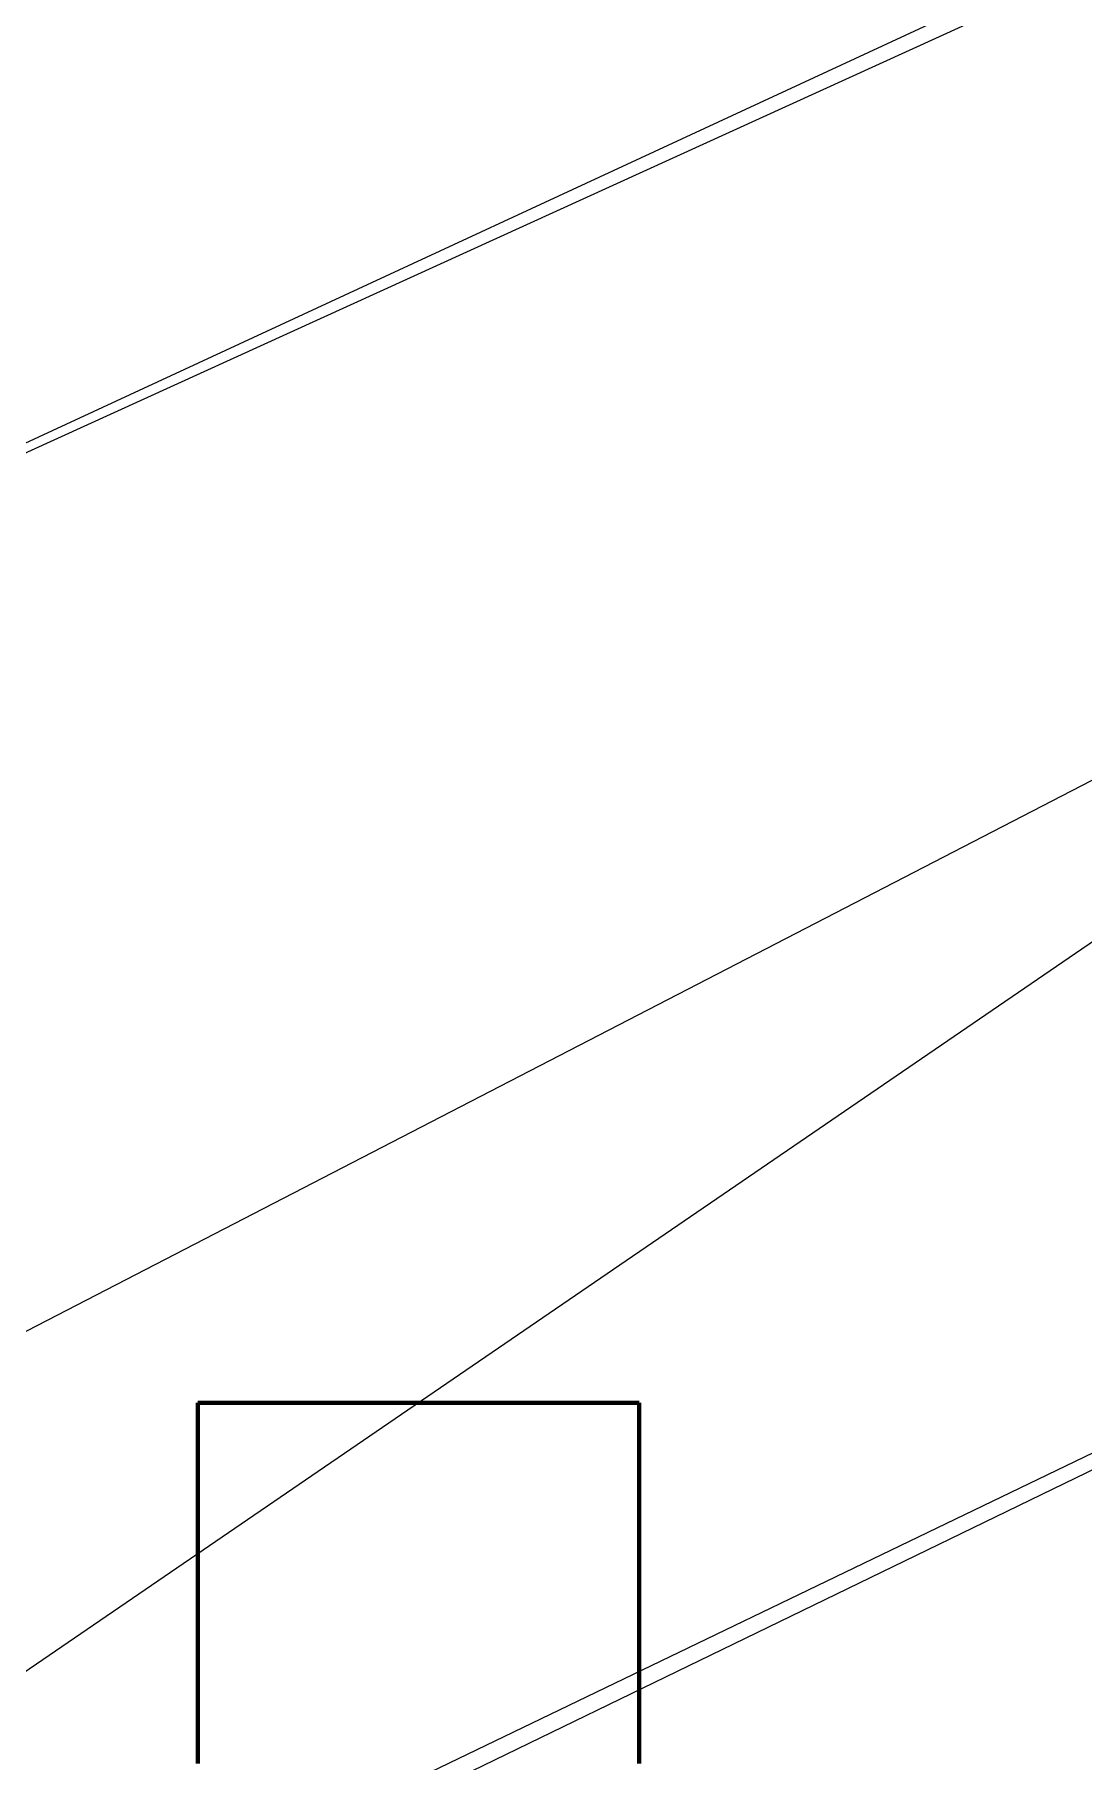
# Model space of a CAD drawing. Header units: millimetres. Extents: x 0 to 2382, y 0 to 420.
# Drawn here: x 179.38 to 193.64, y 243.63 to 267.09 of the extents above; entities that cross this region are included whole.
import ezdxf

# ---------------------------------------------------------------- set-up
doc = ezdxf.new("R2010")
doc.units = ezdxf.units.MM
doc.linetypes.add('IRAM-E-TRAZOS', pattern=[5, 4, -1])
for name, color, linetype, lineweight in [('01-VISIBLE', 7, 'CONTINUOUS', 70), ('02-OCULTA', 4, 'IRAM-E-TRAZOS', 35), ('08-FINA', 5, 'CONTINUOUS', 18)]:
    doc.layers.add(name, color=color, linetype=linetype, lineweight=lineweight)

msp = doc.modelspace()

# ---------------------------------------------------------------- linework, layer by layer
at = {"layer": '01-VISIBLE'}
msp.add_line((181.6, 248.5), (187.6, 248.5), dxfattribs=at)
for points in [[(181.6, 248.5), (181.6, 248.412), (181.6, 248.325), (181.6, 248.237), (181.6, 248.15), (181.6, 248.062), (181.6, 247.975), (181.6, 247.887), (181.6, 247.8), (181.6, 247.712), (181.6, 247.625), (181.6, 247.537), (181.6, 247.45), (181.6, 247.362), (181.6, 247.275), (181.6, 247.187), (181.6, 247.1), (181.6, 247.012), (181.6, 246.925), (181.6, 246.837), (181.6, 246.75), (181.6, 246.662), (181.6, 246.575), (181.6, 246.487), (181.6, 246.4), (181.6, 246.312), (181.6, 246.225), (181.6, 246.137), (181.6, 246.05), (181.6, 245.962), (181.6, 245.875), (181.6, 245.787), (181.6, 245.7), (181.6, 245.612), (181.6, 245.525), (181.6, 245.437), (181.6, 245.35), (181.6, 245.262), (181.6, 245.175), (181.6, 245.087), (181.6, 245), (181.6, 244.912), (181.6, 244.825), (181.6, 244.737), (181.6, 244.65), (181.6, 244.562), (181.6, 244.475), (181.6, 244.387), (181.6, 244.3), (181.6, 244.212), (181.6, 244.125), (181.6, 244.037), (181.6, 243.95), (181.6, 243.862), (181.6, 243.775), (181.6, 243.687), (181.6, 243.6)], [(187.6, 248.5), (187.6, 248.412), (187.6, 248.325), (187.6, 248.237), (187.6, 248.15), (187.6, 248.062), (187.6, 247.975), (187.6, 247.887), (187.6, 247.8), (187.6, 247.712), (187.6, 247.625), (187.6, 247.537), (187.6, 247.45), (187.6, 247.362), (187.6, 247.275), (187.6, 247.187), (187.6, 247.1), (187.6, 247.012), (187.6, 246.925), (187.6, 246.837), (187.6, 246.75), (187.6, 246.662), (187.6, 246.575), (187.6, 246.487), (187.6, 246.4), (187.6, 246.312), (187.6, 246.225), (187.6, 246.137), (187.6, 246.05), (187.6, 245.962), (187.6, 245.875), (187.6, 245.787), (187.6, 245.7), (187.6, 245.612), (187.6, 245.525), (187.6, 245.437), (187.6, 245.35), (187.6, 245.262), (187.6, 245.175), (187.6, 245.087), (187.6, 245), (187.6, 244.912), (187.6, 244.825), (187.6, 244.737), (187.6, 244.65), (187.6, 244.562), (187.6, 244.475), (187.6, 244.387), (187.6, 244.3), (187.6, 244.212), (187.6, 244.125), (187.6, 244.037), (187.6, 243.95), (187.6, 243.862), (187.6, 243.775), (187.6, 243.687), (187.6, 243.6)]]:
    msp.add_lwpolyline(points, dxfattribs=at)
at = {"layer": '02-OCULTA'}
for points in [[(181.6, 243.6), (181.6, 243.687), (181.6, 243.775), (181.6, 243.862), (181.6, 243.95), (181.6, 244.037), (181.6, 244.125), (181.6, 244.212), (181.6, 244.3), (181.6, 244.387), (181.6, 244.475), (181.6, 244.562), (181.6, 244.65), (181.6, 244.737), (181.6, 244.825), (181.6, 244.912), (181.6, 245), (181.6, 245.087), (181.6, 245.175), (181.6, 245.262), (181.6, 245.35), (181.6, 245.437), (181.6, 245.525), (181.6, 245.612), (181.6, 245.7), (181.6, 245.787), (181.6, 245.875), (181.6, 245.962), (181.6, 246.05), (181.6, 246.137), (181.6, 246.225), (181.6, 246.312), (181.6, 246.4), (181.6, 246.487), (181.6, 246.575), (181.6, 246.662), (181.6, 246.75), (181.6, 246.837), (181.6, 246.925), (181.6, 247.012), (181.6, 247.1), (181.6, 247.187), (181.6, 247.275), (181.6, 247.362), (181.6, 247.45), (181.6, 247.537), (181.6, 247.625), (181.6, 247.712), (181.6, 247.8), (181.6, 247.887), (181.6, 247.975), (181.6, 248.062), (181.6, 248.15), (181.6, 248.237), (181.6, 248.325), (181.6, 248.412), (181.6, 248.5)], [(187.6, 243.6), (187.6, 243.687), (187.6, 243.775), (187.6, 243.862), (187.6, 243.95), (187.6, 244.037), (187.6, 244.125), (187.6, 244.212), (187.6, 244.3), (187.6, 244.387), (187.6, 244.475), (187.6, 244.562), (187.6, 244.65), (187.6, 244.737), (187.6, 244.825), (187.6, 244.912), (187.6, 245), (187.6, 245.087), (187.6, 245.175), (187.6, 245.262), (187.6, 245.35), (187.6, 245.437), (187.6, 245.525), (187.6, 245.612), (187.6, 245.7), (187.6, 245.787), (187.6, 245.875), (187.6, 245.962), (187.6, 246.05), (187.6, 246.137), (187.6, 246.225), (187.6, 246.312), (187.6, 246.4), (187.6, 246.487), (187.6, 246.575), (187.6, 246.662), (187.6, 246.75), (187.6, 246.837), (187.6, 246.925), (187.6, 247.012), (187.6, 247.1), (187.6, 247.187), (187.6, 247.275), (187.6, 247.362), (187.6, 247.45), (187.6, 247.537), (187.6, 247.625), (187.6, 247.712), (187.6, 247.8), (187.6, 247.887), (187.6, 247.975), (187.6, 248.062), (187.6, 248.15), (187.6, 248.237), (187.6, 248.325), (187.6, 248.412), (187.6, 248.5)]]:
    msp.add_lwpolyline(points, dxfattribs=at)
at = {"layer": '08-FINA'}
for p, q in [((214.371, 277.817), (163, 254)), ((204.36, 272.842), (163, 254)), ((214.447, 267.663), (163, 241.06)), ((204.698, 262.243), (173.712, 241.06)), ((214.396, 257.764), (163, 233)), ((204.401, 252.754), (163, 232.67))]:
    msp.add_line(p, q, dxfattribs=at)

doc.saveas('drawing.dxf')
